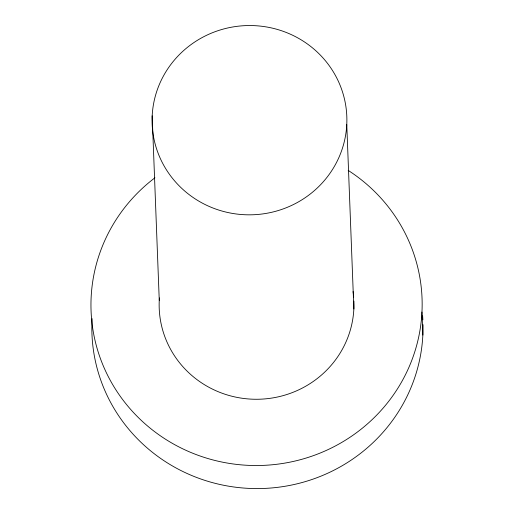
<?xml version="1.0" encoding="UTF-8"?>
<svg xmlns="http://www.w3.org/2000/svg" width="514" height="514" viewBox="0 0 514 514"><rect width="100%" height="100%" fill="white"/><g stroke="black" fill="none" stroke-linecap="round" stroke-linejoin="round"><path stroke-width="0.77" d="M421.962 312.017L422.849 335.077M346.77 124.536A97.416 94.647 -2.2 0 1 196.759 199.888A97.416 94.647 -2.2 0 1 204.887 36.128A97.416 94.647 -2.2 0 1 346.77 124.536L353.857 308.972M152.176 115.83L159.256 300.272M423.022 324.668A165.604 160.895 -2.2 0 1 253.993 488.551A165.604 160.895 -2.2 0 1 92.122 318.686M422.617 315.821A165.604 160.895 -2.2 0 1 422.861 319.843M348.184 170.397A165.604 160.895 -2.2 0 1 383.823 407.3A165.604 160.895 -2.2 0 1 137.501 416.719A165.604 160.895 -2.2 0 1 154.945 177.786M353.908 301.056A97.416 94.647 -2.2 0 1 254.719 399.256A97.416 94.647 -2.2 0 1 159.404 297.908M353.067 291.56A97.416 94.647 -2.2 0 1 353.677 297.086"/></g></svg>
